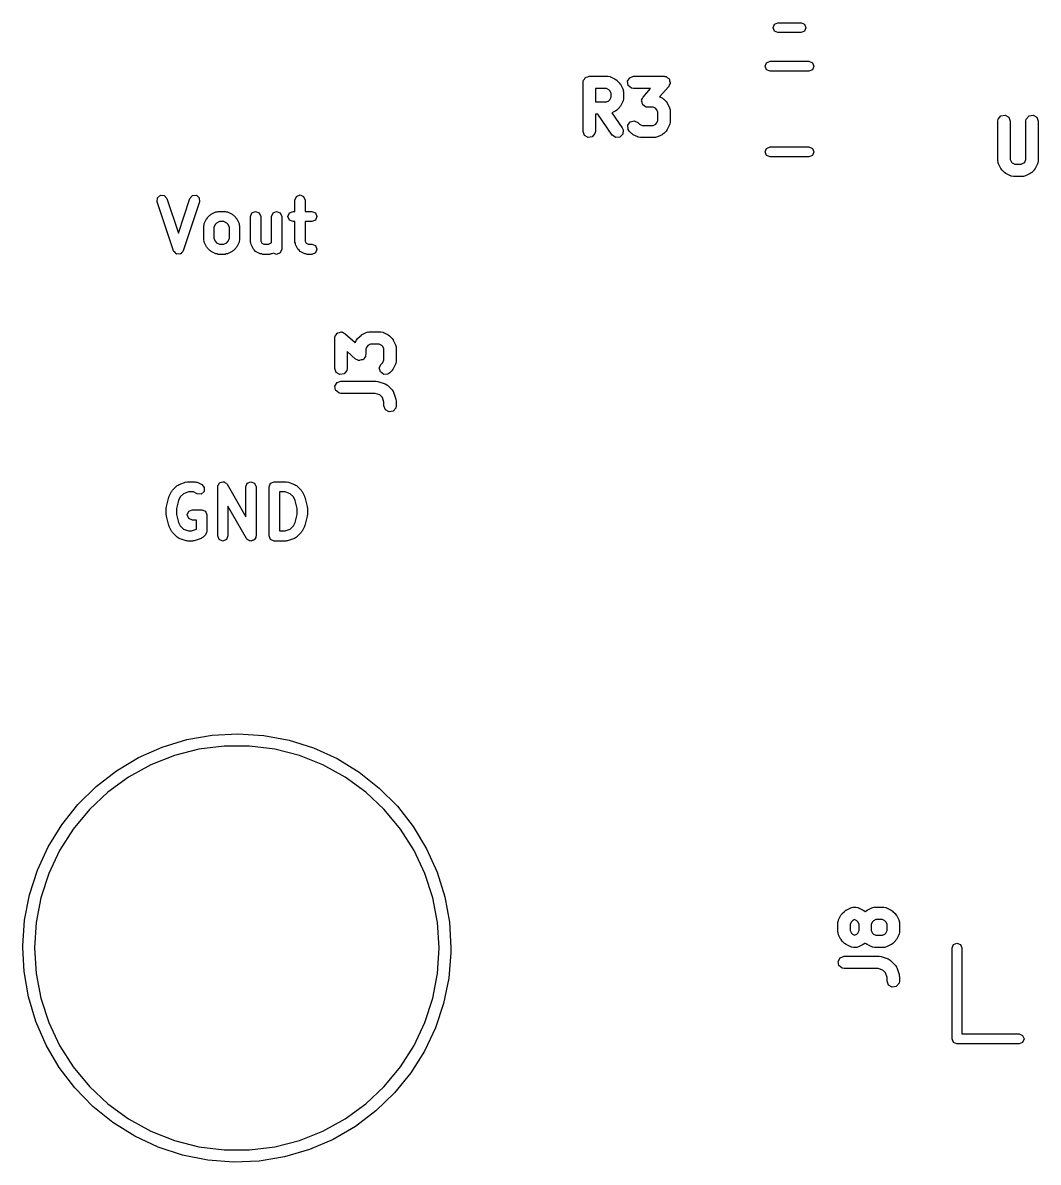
# Model space of a CAD drawing. Extents: x 83.4 to 116.6, y -116.6 to -83.4.
# Drawn here: x 83.39 to 95.79, y -116.61 to -102.71 of the extents above; entities that cross this region are included whole.
import ezdxf

# ---------------------------------------------------------------- set-up
doc = ezdxf.new("R2010")
doc.units = 0
doc.layers.add('BLACK', color=7, linetype='CONTINUOUS')

msp = doc.modelspace()

# ---------------------------------------------------------------- linework, layer by layer
at = {"layer": 'BLACK', "linetype": 'CONTINUOUS'}
for p, q in [((92.5495, -102.767), (92.5671, -102.725)), ((92.5671, -102.809), (92.5495, -102.767)), ((92.5671, -102.725), (92.6095, -102.707)), ((92.6095, -102.707), (92.8907, -102.707)), ((92.8907, -102.707), (92.9331, -102.725)), ((92.9331, -102.725), (92.9507, -102.767)), ((92.9507, -102.767), (92.9331, -102.809)), ((92.6095, -102.827), (92.5671, -102.809)), ((92.8907, -102.827), (92.6095, -102.827)), ((92.9331, -102.809), (92.8907, -102.827)), ((92.4529, -103.237), (92.4704, -103.195)), ((92.4704, -103.195), (92.5129, -103.177)), ((92.5129, -103.177), (92.9874, -103.177)), ((92.9874, -103.177), (93.0298, -103.195)), ((93.0298, -103.195), (93.0474, -103.237)), ((92.4704, -103.28), (92.4529, -103.237)), ((92.5129, -103.297), (92.4704, -103.28)), ((92.9874, -103.297), (92.5129, -103.297)), ((93.0298, -103.28), (92.9874, -103.297)), ((93.0474, -103.237), (93.0298, -103.28)), ((90.2285, -103.434), (90.2302, -103.424)), ((90.2285, -104.034), (90.2285, -103.434)), ((90.2296, -103.421), (90.2313, -103.418)), ((90.2302, -103.424), (90.2296, -103.421)), ((90.2313, -103.418), (90.233, -103.409)), ((90.233, -103.409), (90.2455, -103.394)), ((90.2455, -103.394), (90.2553, -103.377)), ((90.2553, -103.377), (90.2616, -103.374)), ((90.2616, -103.374), (90.266, -103.369)), ((90.266, -103.369), (90.2852, -103.366)), ((90.2852, -103.366), (90.3035, -103.359)), ((90.3035, -103.359), (90.532, -103.359)), ((90.532, -103.359), (90.5577, -103.364)), ((90.5577, -103.364), (90.5611, -103.367)), ((90.5611, -103.367), (90.5656, -103.367)), ((90.5656, -103.367), (90.6227, -103.396)), ((90.6227, -103.396), (90.6407, -103.409)), ((90.6407, -103.409), (90.6422, -103.41)), ((90.6422, -103.41), (90.6708, -103.438)), ((90.6708, -103.438), (90.6836, -103.457)), ((90.6836, -103.457), (90.6848, -103.458)), ((90.6848, -103.458), (90.7134, -103.515)), ((90.7725, -103.421), (90.7981, -103.377)), ((90.7814, -103.472), (90.7725, -103.421)), ((90.8207, -103.505), (90.7814, -103.472)), ((90.7981, -103.377), (90.8463, -103.359)), ((90.8463, -103.359), (91.2177, -103.359)), ((91.2177, -103.359), (91.2289, -103.361)), ((91.2289, -103.361), (91.2323, -103.361)), ((91.2323, -103.361), (91.235, -103.362)), ((91.235, -103.362), (91.2434, -103.364)), ((91.2434, -103.364), (91.2589, -103.377)), ((91.2589, -103.377), (91.2762, -103.387)), ((91.2815, -103.465), (91.2742, -103.484)), ((91.2762, -103.387), (91.2781, -103.393)), ((91.2781, -103.393), (91.2827, -103.397)), ((91.2916, -103.447), (91.2815, -103.465)), ((91.2827, -103.397), (91.2862, -103.417)), ((91.2862, -103.417), (91.2927, -103.436)), ((91.2927, -103.436), (91.2906, -103.441)), ((91.2906, -103.441), (91.2916, -103.447)), ((90.3785, -103.509), (90.3785, -103.673)), ((90.5143, -103.509), (90.3785, -103.509)), ((90.5448, -103.524), (90.5143, -103.509)), ((90.5561, -103.536), (90.5448, -103.524)), ((90.5713, -103.566), (90.5561, -103.536)), ((90.5713, -103.616), (90.5713, -103.566)), ((90.7134, -103.515), (90.7208, -103.54)), ((90.7208, -103.54), (90.7198, -103.544)), ((90.7198, -103.544), (90.7213, -103.548)), ((90.7213, -103.548), (90.7213, -103.634)), ((90.8463, -103.509), (90.8207, -103.505)), ((91.0525, -103.509), (90.8463, -103.509)), ((90.954, -103.632), (90.9613, -103.613)), ((90.9613, -103.613), (91.0525, -103.509)), ((91.2742, -103.484), (91.1642, -103.609)), ((91.1642, -103.609), (91.1941, -103.624)), ((90.3785, -103.673), (90.5143, -103.673)), ((90.5143, -103.673), (90.5448, -103.658)), ((90.5448, -103.658), (90.5561, -103.647)), ((90.5561, -103.647), (90.5713, -103.616)), ((90.6708, -103.744), (90.6422, -103.773)), ((90.6715, -103.743), (90.6708, -103.744)), ((90.6848, -103.725), (90.6715, -103.743)), ((90.7134, -103.668), (90.6848, -103.725)), ((90.7139, -103.663), (90.7134, -103.668)), ((90.7168, -103.66), (90.7139, -103.663)), ((90.7213, -103.634), (90.7168, -103.66)), ((90.9428, -103.661), (90.9449, -103.656)), ((90.9493, -103.68), (90.9428, -103.661)), ((90.9439, -103.65), (90.954, -103.632)), ((90.9449, -103.656), (90.9439, -103.65)), ((90.9528, -103.7), (90.9493, -103.68)), ((90.9574, -103.704), (90.9528, -103.7)), ((90.9593, -103.71), (90.9574, -103.704)), ((90.9766, -103.72), (90.9593, -103.71)), ((90.9921, -103.733), (90.9766, -103.72)), ((91.0005, -103.735), (90.9921, -103.733)), ((91.0032, -103.736), (91.0005, -103.735)), ((91.0066, -103.736), (91.0032, -103.736)), ((91.0177, -103.738), (91.0066, -103.736)), ((91.0858, -103.738), (91.0177, -103.738)), ((91.1162, -103.753), (91.0858, -103.738)), ((91.1275, -103.764), (91.1162, -103.753)), ((91.1941, -103.624), (91.2122, -103.638)), ((91.2122, -103.638), (91.2136, -103.638)), ((91.2136, -103.638), (91.2422, -103.667)), ((91.2422, -103.667), (91.2551, -103.685)), ((91.2551, -103.685), (91.2563, -103.686)), ((91.2563, -103.686), (91.2848, -103.744)), ((91.2848, -103.744), (91.2923, -103.768)), ((90.4073, -103.823), (90.3785, -103.823)), ((90.3785, -103.823), (90.3785, -104.034)), ((90.5849, -104.077), (90.4073, -103.823)), ((90.6227, -103.787), (90.5798, -103.808)), ((90.5798, -103.808), (90.7078, -103.991)), ((90.6238, -103.786), (90.6227, -103.787)), ((90.6422, -103.773), (90.6238, -103.786)), ((91.1427, -103.795), (91.1275, -103.764)), ((91.1427, -103.902), (91.1427, -103.795)), ((91.2923, -103.768), (91.2912, -103.773)), ((91.2912, -103.773), (91.2927, -103.777)), ((91.2927, -103.777), (91.2927, -103.92)), ((95.2951, -103.908), (95.2997, -103.883)), ((95.2997, -103.883), (95.3326, -103.844)), ((95.3326, -103.844), (95.3832, -103.835)), ((95.3832, -103.835), (95.4276, -103.86)), ((95.4276, -103.86), (95.4451, -103.908)), ((95.638, -103.908), (95.6425, -103.883)), ((95.6425, -103.883), (95.6755, -103.844)), ((95.6755, -103.844), (95.726, -103.835)), ((95.726, -103.835), (95.7704, -103.86)), ((95.7704, -103.86), (95.788, -103.908)), ((90.7078, -103.991), (90.7188, -104.015)), ((90.7188, -104.015), (90.7143, -104.066)), ((90.7739, -103.958), (90.8033, -103.916)), ((90.7783, -104.009), (90.7739, -103.958)), ((90.7933, -104.03), (90.7783, -104.009)), ((90.8219, -104.059), (90.7933, -104.03)), ((90.8033, -103.916), (90.8529, -103.902)), ((90.8529, -103.902), (90.8994, -103.924)), ((90.8994, -103.924), (90.9193, -103.944)), ((90.9193, -103.944), (90.9497, -103.959)), ((90.9497, -103.959), (91.0858, -103.959)), ((91.0858, -103.959), (91.1162, -103.944)), ((91.1162, -103.944), (91.1275, -103.933)), ((91.1275, -103.933), (91.1427, -103.902)), ((91.2422, -104.03), (91.2136, -104.059)), ((91.2429, -104.029), (91.2422, -104.03)), ((91.2563, -104.011), (91.2429, -104.029)), ((91.2848, -103.953), (91.2563, -104.011)), ((91.2853, -103.949), (91.2848, -103.953)), ((91.2882, -103.946), (91.2853, -103.949)), ((91.2927, -103.92), (91.2882, -103.946)), ((95.2951, -104.394), (95.2951, -103.908)), ((95.4451, -103.908), (95.4451, -104.376)), ((95.638, -104.376), (95.638, -103.908)), ((95.788, -103.908), (95.788, -104.394)), ((90.246, -104.082), (90.2285, -104.034)), ((90.2904, -104.108), (90.246, -104.082)), ((90.341, -104.099), (90.2904, -104.108)), ((90.3739, -104.06), (90.341, -104.099)), ((90.3785, -104.034), (90.3739, -104.06)), ((90.6269, -104.107), (90.5849, -104.077)), ((90.678, -104.102), (90.6269, -104.107)), ((90.7143, -104.066), (90.678, -104.102)), ((90.8233, -104.059), (90.8219, -104.059)), ((90.8414, -104.073), (90.8233, -104.059)), ((90.8985, -104.101), (90.8414, -104.073)), ((90.9029, -104.102), (90.8985, -104.101)), ((90.9064, -104.105), (90.9029, -104.102)), ((90.932, -104.109), (90.9064, -104.105)), ((91.1035, -104.109), (90.932, -104.109)), ((91.1077, -104.108), (91.1035, -104.109)), ((91.112, -104.109), (91.1077, -104.108)), ((91.137, -104.101), (91.112, -104.109)), ((91.1941, -104.073), (91.137, -104.101)), ((91.1953, -104.072), (91.1941, -104.073)), ((91.2136, -104.059), (91.1953, -104.072)), ((92.4529, -104.282), (92.4704, -104.24)), ((92.4704, -104.325), (92.4529, -104.282)), ((92.4704, -104.24), (92.5129, -104.222)), ((92.5129, -104.222), (92.9874, -104.222)), ((92.9874, -104.222), (93.0298, -104.24)), ((93.0298, -104.24), (93.0474, -104.282)), ((93.0474, -104.282), (93.0298, -104.325)), ((92.5129, -104.342), (92.4704, -104.325)), ((92.9874, -104.342), (92.5129, -104.342)), ((93.0298, -104.325), (92.9874, -104.342)), ((95.2967, -104.398), (95.2951, -104.394)), ((95.2956, -104.403), (95.2967, -104.398)), ((95.3031, -104.428), (95.2956, -104.403)), ((95.3316, -104.485), (95.3031, -104.428)), ((95.4451, -104.376), (95.4603, -104.407)), ((95.4603, -104.407), (95.4717, -104.418)), ((95.4717, -104.418), (95.5021, -104.433)), ((95.5021, -104.433), (95.581, -104.433)), ((95.581, -104.433), (95.6114, -104.418)), ((95.6114, -104.418), (95.6228, -104.407)), ((95.6228, -104.407), (95.638, -104.376)), ((95.7801, -104.428), (95.7515, -104.485)), ((95.7806, -104.423), (95.7801, -104.428)), ((95.7835, -104.42), (95.7806, -104.423)), ((95.788, -104.394), (95.7835, -104.42)), ((95.3328, -104.486), (95.3316, -104.485)), ((95.3457, -104.504), (95.3328, -104.486)), ((95.3742, -104.533), (95.3457, -104.504)), ((95.3757, -104.534), (95.3742, -104.533)), ((95.3937, -104.547), (95.3757, -104.534)), ((95.4509, -104.576), (95.3937, -104.547)), ((95.4553, -104.576), (95.4509, -104.576)), ((95.4588, -104.579), (95.4553, -104.576)), ((95.4844, -104.583), (95.4588, -104.579)), ((95.5987, -104.583), (95.4844, -104.583)), ((95.6029, -104.582), (95.5987, -104.583)), ((95.6073, -104.583), (95.6029, -104.582)), ((95.6322, -104.576), (95.6073, -104.583)), ((95.6894, -104.547), (95.6322, -104.576)), ((95.6905, -104.546), (95.6894, -104.547)), ((95.7089, -104.533), (95.6905, -104.546)), ((95.7375, -104.504), (95.7089, -104.533)), ((95.7381, -104.503), (95.7375, -104.504)), ((95.7515, -104.485), (95.7381, -104.503)), ((85.0264, -104.891), (85.0298, -104.843)), ((85.0298, -104.843), (85.066, -104.812)), ((85.066, -104.812), (85.1137, -104.816)), ((85.1137, -104.816), (85.145, -104.852)), ((85.145, -104.852), (85.2857, -105.274)), ((85.2857, -105.274), (85.4264, -104.852)), ((85.4264, -104.852), (85.4578, -104.816)), ((85.4578, -104.816), (85.5055, -104.812)), ((85.5055, -104.812), (85.5416, -104.843)), ((85.5416, -104.843), (85.545, -104.891)), ((86.7089, -104.871), (86.7272, -104.827)), ((86.7272, -104.827), (86.7714, -104.809)), ((86.7714, -104.809), (86.8156, -104.827)), ((86.8156, -104.827), (86.8339, -104.871)), ((85.2264, -105.491), (85.0264, -104.891)), ((85.545, -104.891), (85.345, -105.491)), ((86.7089, -105.009), (86.7089, -104.871)), ((86.8339, -104.871), (86.8339, -105.009)), ((85.6012, -105.158), (85.6298, -105.101)), ((85.6298, -105.101), (85.6376, -105.094)), ((85.6376, -105.094), (85.6415, -105.084)), ((85.6415, -105.084), (85.6701, -105.056)), ((85.6701, -105.056), (85.6796, -105.052)), ((85.6796, -105.052), (85.6863, -105.044)), ((85.6863, -105.044), (85.7435, -105.016)), ((85.7435, -105.016), (85.758, -105.014)), ((85.7862, -105.134), (85.7513, -105.151)), ((85.758, -105.014), (85.7714, -105.009)), ((85.7714, -105.009), (85.8571, -105.009)), ((85.8424, -105.134), (85.7862, -105.134)), ((85.8773, -105.151), (85.8424, -105.134)), ((85.8571, -105.009), (85.8706, -105.014)), ((85.8706, -105.014), (85.8851, -105.016)), ((85.8851, -105.016), (85.9422, -105.044)), ((85.9422, -105.044), (85.949, -105.052)), ((85.949, -105.052), (85.9585, -105.056)), ((85.9585, -105.056), (85.987, -105.084)), ((85.987, -105.084), (85.991, -105.094)), ((85.991, -105.094), (85.9988, -105.101)), ((85.9988, -105.101), (86.0273, -105.158)), ((86.1661, -105.071), (86.1844, -105.027)), ((86.1661, -105.386), (86.1661, -105.071)), ((86.1844, -105.027), (86.2286, -105.009)), ((86.2286, -105.009), (86.2728, -105.027)), ((86.2728, -105.027), (86.2911, -105.071)), ((86.2911, -105.071), (86.2911, -105.371)), ((86.4232, -105.071), (86.4415, -105.027)), ((86.4232, -105.388), (86.4232, -105.071)), ((86.4415, -105.027), (86.4857, -105.009)), ((86.4857, -105.009), (86.5299, -105.027)), ((86.5299, -105.027), (86.5482, -105.071)), ((86.5482, -105.071), (86.5482, -105.471)), ((86.6232, -105.071), (86.6415, -105.027)), ((86.6415, -105.116), (86.6232, -105.071)), ((86.6415, -105.027), (86.6857, -105.009)), ((86.6857, -105.134), (86.6415, -105.116)), ((86.6857, -105.009), (86.7089, -105.009)), ((86.7089, -105.134), (86.6857, -105.134)), ((86.7089, -105.386), (86.7089, -105.134)), ((86.8339, -105.009), (86.9143, -105.009)), ((86.9143, -105.134), (86.8339, -105.134)), ((86.8339, -105.134), (86.8339, -105.371)), ((86.9143, -105.009), (86.9585, -105.027)), ((86.9585, -105.116), (86.9143, -105.134)), ((86.9585, -105.027), (86.9768, -105.071)), ((86.9768, -105.071), (86.9585, -105.116)), ((85.5946, -105.186), (85.6002, -105.172)), ((85.5946, -105.357), (85.5946, -105.186)), ((85.6002, -105.172), (85.6012, -105.158)), ((85.7371, -105.166), (85.7196, -105.2)), ((85.7196, -105.2), (85.7196, -105.342)), ((85.7513, -105.151), (85.7371, -105.166)), ((85.8915, -105.166), (85.8773, -105.151)), ((85.9089, -105.2), (85.8915, -105.166)), ((85.9089, -105.342), (85.9089, -105.2)), ((86.0273, -105.158), (86.0284, -105.172)), ((86.0284, -105.172), (86.0339, -105.186)), ((86.0339, -105.186), (86.0339, -105.357)), ((85.6002, -105.371), (85.5946, -105.357)), ((85.6012, -105.385), (85.6002, -105.371)), ((85.6298, -105.442), (85.6012, -105.385)), ((85.7196, -105.342), (85.7371, -105.377)), ((85.7371, -105.377), (85.7513, -105.391)), ((85.7513, -105.391), (85.7862, -105.409)), ((85.7862, -105.409), (85.8424, -105.409)), ((85.8424, -105.409), (85.8773, -105.391)), ((85.8773, -105.391), (85.8915, -105.377)), ((85.8915, -105.377), (85.9089, -105.342)), ((86.0273, -105.385), (85.9988, -105.442)), ((86.0284, -105.371), (86.0273, -105.385)), ((86.0339, -105.357), (86.0284, -105.371)), ((86.1716, -105.399), (86.1661, -105.386)), ((86.1727, -105.414), (86.1716, -105.399)), ((86.2012, -105.471), (86.1727, -105.414)), ((86.2911, -105.371), (86.3037, -105.396)), ((86.3037, -105.396), (86.329, -105.409)), ((86.329, -105.409), (86.3852, -105.409)), ((86.3852, -105.409), (86.4201, -105.391)), ((86.4201, -105.391), (86.4232, -105.388)), ((86.7145, -105.399), (86.7089, -105.386)), ((86.7155, -105.414), (86.7145, -105.399)), ((86.7441, -105.471), (86.7155, -105.414)), ((86.8339, -105.371), (86.8466, -105.396)), ((86.8466, -105.396), (86.8719, -105.409)), ((86.8719, -105.409), (86.9143, -105.409)), ((86.9143, -105.409), (86.9585, -105.427)), ((85.2295, -105.495), (85.2264, -105.491)), ((85.2298, -105.499), (85.2295, -105.495)), ((85.2448, -105.512), (85.2298, -105.499)), ((85.2578, -105.527), (85.2448, -105.512)), ((85.2624, -105.528), (85.2578, -105.527)), ((85.2659, -105.531), (85.2624, -105.528)), ((85.2857, -105.529), (85.2659, -105.531)), ((85.3055, -105.531), (85.2857, -105.529)), ((85.309, -105.528), (85.3055, -105.531)), ((85.3137, -105.527), (85.309, -105.528)), ((85.3266, -105.512), (85.3137, -105.527)), ((85.3416, -105.499), (85.3266, -105.512)), ((85.3419, -105.495), (85.3416, -105.499)), ((85.345, -105.491), (85.3419, -105.495)), ((85.6376, -105.449), (85.6298, -105.442)), ((85.6415, -105.458), (85.6376, -105.449)), ((85.6701, -105.487), (85.6415, -105.458)), ((85.6796, -105.491), (85.6701, -105.487)), ((85.6863, -105.499), (85.6796, -105.491)), ((85.7435, -105.527), (85.6863, -105.499)), ((85.758, -105.528), (85.7435, -105.527)), ((85.7714, -105.534), (85.758, -105.528)), ((85.8571, -105.534), (85.7714, -105.534)), ((85.8706, -105.528), (85.8571, -105.534)), ((85.8851, -105.527), (85.8706, -105.528)), ((85.9422, -105.499), (85.8851, -105.527)), ((85.949, -105.491), (85.9422, -105.499)), ((85.9585, -105.487), (85.949, -105.491)), ((85.9871, -105.458), (85.9585, -105.487)), ((85.991, -105.449), (85.9871, -105.458)), ((85.9988, -105.442), (85.991, -105.449)), ((86.2162, -105.484), (86.2012, -105.471)), ((86.2292, -105.499), (86.2162, -105.484)), ((86.2863, -105.527), (86.2292, -105.499)), ((86.3008, -105.528), (86.2863, -105.527)), ((86.3143, -105.534), (86.3008, -105.528)), ((86.4, -105.534), (86.3143, -105.534)), ((86.4134, -105.528), (86.4, -105.534)), ((86.428, -105.527), (86.4134, -105.528)), ((86.4469, -105.518), (86.428, -105.527)), ((86.4857, -105.534), (86.4469, -105.518)), ((86.5299, -105.516), (86.4857, -105.534)), ((86.5482, -105.471), (86.5299, -105.516)), ((86.7591, -105.484), (86.7441, -105.471)), ((86.772, -105.499), (86.7591, -105.484)), ((86.8292, -105.527), (86.772, -105.499)), ((86.8437, -105.528), (86.8292, -105.527)), ((86.8571, -105.534), (86.8437, -105.528)), ((86.9143, -105.534), (86.8571, -105.534)), ((86.9585, -105.516), (86.9143, -105.534)), ((86.9585, -105.427), (86.9768, -105.471)), ((86.9768, -105.471), (86.9585, -105.516)), ((87.1995, -106.538), (87.201, -106.529)), ((87.201, -106.529), (87.2139, -106.514)), ((87.2139, -106.514), (87.2244, -106.497)), ((87.2244, -106.497), (87.2301, -106.495)), ((87.2301, -106.495), (87.2339, -106.49)), ((87.2339, -106.49), (87.2538, -106.487)), ((87.2538, -106.487), (87.273, -106.48)), ((87.273, -106.48), (87.2786, -106.482)), ((87.2786, -106.482), (87.2845, -106.481)), ((87.2845, -106.481), (87.302, -106.491)), ((87.302, -106.491), (87.3208, -106.499)), ((87.3208, -106.499), (87.4465, -106.609)), ((87.4755, -106.559), (87.5041, -106.531)), ((87.5041, -106.531), (87.5225, -106.518)), ((87.5225, -106.518), (87.5236, -106.516)), ((87.5236, -106.516), (87.5807, -106.488)), ((87.5807, -106.488), (87.6057, -106.48)), ((87.6057, -106.48), (87.6101, -106.482)), ((87.6101, -106.482), (87.6143, -106.48)), ((87.6143, -106.48), (87.7571, -106.48)), ((87.7571, -106.48), (87.7828, -106.485)), ((87.7828, -106.485), (87.7862, -106.487)), ((87.7862, -106.487), (87.7907, -106.488)), ((87.7907, -106.488), (87.8478, -106.516)), ((87.8478, -106.516), (87.8658, -106.53)), ((87.8658, -106.53), (87.8673, -106.531)), ((87.8673, -106.531), (87.8959, -106.559)), ((87.1964, -106.555), (87.1984, -106.544)), ((87.1964, -106.926), (87.1964, -106.555)), ((87.1979, -106.54), (87.1995, -106.538)), ((87.1984, -106.544), (87.1979, -106.54)), ((87.4465, -106.609), (87.4615, -106.579)), ((87.4615, -106.579), (87.4748, -106.561)), ((87.4748, -106.561), (87.4755, -106.559)), ((87.5902, -106.657), (87.575, -106.687)), ((87.6016, -106.645), (87.5902, -106.657)), ((87.632, -106.63), (87.6016, -106.645)), ((87.7394, -106.63), (87.632, -106.63)), ((87.7699, -106.645), (87.7394, -106.63)), ((87.7812, -106.657), (87.7699, -106.645)), ((87.7964, -106.687), (87.7812, -106.657)), ((87.8959, -106.559), (87.9088, -106.577)), ((87.9088, -106.577), (87.9099, -106.579)), ((87.9099, -106.579), (87.9385, -106.636)), ((87.9385, -106.636), (87.9459, -106.661)), ((87.9459, -106.661), (87.9449, -106.665)), ((87.9449, -106.665), (87.9464, -106.669)), ((87.9464, -106.669), (87.9464, -106.841)), ((87.4506, -106.811), (87.3464, -106.72)), ((87.3464, -106.72), (87.3464, -106.926)), ((87.4695, -106.819), (87.4506, -106.811)), ((87.547, -106.813), (87.5413, -106.815)), ((87.5575, -106.796), (87.547, -106.813)), ((87.5705, -106.781), (87.5575, -106.796)), ((87.572, -106.772), (87.5705, -106.781)), ((87.5736, -106.77), (87.572, -106.772)), ((87.575, -106.755), (87.573, -106.766)), ((87.573, -106.766), (87.5736, -106.77)), ((87.575, -106.687), (87.575, -106.755)), ((87.7964, -106.823), (87.7964, -106.687)), ((87.214, -106.975), (87.1964, -106.926)), ((87.3419, -106.952), (87.3089, -106.991)), ((87.3464, -106.926), (87.3419, -106.952)), ((87.487, -106.829), (87.4695, -106.819)), ((87.4929, -106.828), (87.487, -106.829)), ((87.4984, -106.83), (87.4929, -106.828)), ((87.5176, -106.823), (87.4984, -106.83)), ((87.5375, -106.82), (87.5176, -106.823)), ((87.5413, -106.815), (87.5375, -106.82)), ((87.7396, -106.92), (87.7613, -106.873)), ((87.7528, -106.969), (87.7396, -106.92)), ((87.7613, -106.873), (87.7812, -106.853)), ((87.7812, -106.853), (87.7964, -106.823)), ((87.8959, -106.951), (87.8673, -106.979)), ((87.8966, -106.949), (87.8959, -106.951)), ((87.9099, -106.931), (87.8966, -106.949)), ((87.9385, -106.874), (87.9099, -106.931)), ((87.939, -106.87), (87.9385, -106.874)), ((87.9419, -106.866), (87.939, -106.87)), ((87.9464, -106.841), (87.9419, -106.866)), ((87.2584, -107), (87.214, -106.975)), ((87.2232, -107.098), (87.2714, -107.08)), ((87.3089, -106.991), (87.2584, -107)), ((87.2714, -107.08), (87.7, -107.08)), ((87.7, -107.08), (87.7221, -107.084)), ((87.7221, -107.084), (87.7237, -107.084)), ((87.7237, -107.084), (87.8094, -107.112)), ((87.7949, -106.999), (87.7528, -106.969)), ((87.846, -106.994), (87.7949, -106.999)), ((87.8673, -106.979), (87.846, -106.994)), ((87.1976, -107.142), (87.2232, -107.098)), ((87.2065, -107.192), (87.1976, -107.142)), ((87.2458, -107.225), (87.2065, -107.192)), ((87.2714, -107.23), (87.2458, -107.225)), ((87.6878, -107.23), (87.2714, -107.23)), ((87.7452, -107.249), (87.6878, -107.23)), ((87.8094, -107.112), (87.8323, -107.125)), ((87.8323, -107.125), (87.8347, -107.129)), ((87.8347, -107.129), (87.8387, -107.131)), ((87.8387, -107.131), (87.8959, -107.188)), ((87.8959, -107.188), (87.9108, -107.209)), ((87.9108, -107.209), (87.9112, -107.213)), ((87.9112, -107.213), (87.914, -107.217)), ((87.914, -107.217), (87.9426, -107.303)), ((87.7773, -107.281), (87.7452, -107.249)), ((87.7964, -107.339), (87.7773, -107.281)), ((87.7964, -107.384), (87.7964, -107.339)), ((87.9426, -107.303), (87.9459, -107.325)), ((87.9459, -107.325), (87.9464, -107.326)), ((87.9464, -107.326), (87.9464, -107.384)), ((87.814, -107.432), (87.7964, -107.384)), ((87.8584, -107.457), (87.814, -107.432)), ((87.9089, -107.449), (87.8584, -107.457)), ((87.9419, -107.409), (87.9089, -107.449)), ((87.9464, -107.384), (87.9419, -107.409)), ((85.2835, -108.35), (85.2945, -108.341)), ((85.2945, -108.341), (85.3802, -108.312)), ((85.3802, -108.312), (85.3905, -108.313)), ((85.3905, -108.313), (85.4, -108.309)), ((85.4, -108.309), (85.4857, -108.309)), ((85.4857, -108.309), (85.4992, -108.314)), ((85.4992, -108.314), (85.5137, -108.316)), ((85.5137, -108.316), (85.5708, -108.344)), ((85.7683, -108.355), (85.7782, -108.342)), ((85.7782, -108.342), (85.7844, -108.327)), ((85.7844, -108.327), (85.7923, -108.324)), ((85.7923, -108.324), (85.7976, -108.317)), ((85.7976, -108.317), (85.8136, -108.315)), ((85.8136, -108.315), (85.8286, -108.309)), ((85.8286, -108.309), (85.8365, -108.312)), ((85.8365, -108.312), (85.845, -108.311)), ((85.845, -108.311), (85.8578, -108.321)), ((85.8578, -108.321), (85.8728, -108.327)), ((85.8728, -108.327), (85.876, -108.335)), ((85.876, -108.335), (85.8828, -108.34)), ((85.8828, -108.34), (86.1089, -108.736)), ((86.1089, -108.371), (86.1272, -108.327)), ((86.1272, -108.327), (86.1714, -108.309)), ((86.1714, -108.309), (86.2156, -108.327)), ((86.2156, -108.327), (86.2339, -108.371)), ((86.3946, -108.371), (86.4129, -108.327)), ((86.4129, -108.327), (86.4571, -108.309)), ((86.4571, -108.309), (86.6, -108.309)), ((86.6, -108.309), (86.6095, -108.313)), ((86.6095, -108.313), (86.6198, -108.312)), ((86.6198, -108.312), (86.7055, -108.341)), ((86.7055, -108.341), (86.7165, -108.35)), ((85.1727, -108.486), (85.2012, -108.429)), ((85.2012, -108.429), (85.209, -108.422)), ((85.209, -108.422), (85.2129, -108.413)), ((85.2129, -108.413), (85.2701, -108.356)), ((85.2701, -108.356), (85.2835, -108.35)), ((85.348, -108.455), (85.3085, -108.494)), ((85.4101, -108.434), (85.348, -108.455)), ((85.471, -108.434), (85.4101, -108.434)), ((85.5149, -108.456), (85.471, -108.434)), ((85.5626, -108.459), (85.5149, -108.456)), ((85.5988, -108.428), (85.5626, -108.459)), ((85.5708, -108.344), (85.6021, -108.38)), ((85.6021, -108.38), (85.5988, -108.428)), ((85.7661, -108.371), (85.7694, -108.363)), ((85.7661, -108.971), (85.7661, -108.371)), ((85.7694, -108.363), (85.7683, -108.355)), ((86.1089, -108.736), (86.1089, -108.371)), ((86.2339, -108.371), (86.2339, -108.971)), ((86.3946, -108.971), (86.3946, -108.371)), ((86.5196, -108.434), (86.5196, -108.909)), ((86.5899, -108.434), (86.5196, -108.434)), ((86.652, -108.455), (86.5899, -108.434)), ((86.6915, -108.494), (86.652, -108.455)), ((86.7165, -108.35), (86.7299, -108.356)), ((86.7299, -108.356), (86.7871, -108.413)), ((86.7871, -108.413), (86.791, -108.422)), ((86.791, -108.422), (86.7988, -108.429)), ((86.7988, -108.429), (86.8273, -108.486)), ((85.1375, -108.629), (85.1405, -108.621)), ((85.1394, -108.613), (85.1679, -108.499)), ((85.1405, -108.621), (85.1394, -108.613)), ((85.1679, -108.499), (85.1722, -108.493)), ((85.1722, -108.493), (85.1727, -108.486)), ((85.2875, -108.536), (85.2625, -108.636)), ((85.3085, -108.494), (85.2875, -108.536)), ((86.1172, -109.002), (85.8911, -108.607)), ((85.8911, -108.607), (85.8911, -108.971)), ((86.7125, -108.536), (86.6915, -108.494)), ((86.7375, -108.636), (86.7125, -108.536)), ((86.8273, -108.486), (86.8278, -108.493)), ((86.8278, -108.493), (86.8321, -108.499)), ((86.8321, -108.499), (86.8606, -108.613)), ((86.8606, -108.613), (86.8595, -108.621)), ((86.8595, -108.621), (86.8625, -108.629)), ((85.1375, -108.714), (85.1375, -108.629)), ((85.1405, -108.722), (85.1375, -108.714)), ((85.1394, -108.729), (85.1405, -108.722)), ((85.1679, -108.844), (85.1394, -108.729)), ((85.2625, -108.636), (85.2625, -108.707)), ((85.2625, -108.707), (85.2875, -108.807)), ((85.3946, -108.714), (85.4129, -108.67)), ((85.4129, -108.758), (85.3946, -108.714)), ((85.4129, -108.67), (85.4571, -108.652)), ((85.4571, -108.777), (85.4129, -108.758)), ((85.4571, -108.652), (85.5714, -108.652)), ((85.5714, -108.652), (85.6156, -108.67)), ((85.6156, -108.67), (85.6339, -108.714)), ((85.6339, -108.714), (85.6339, -108.914)), ((86.7125, -108.807), (86.7375, -108.707)), ((86.7375, -108.707), (86.7375, -108.636)), ((86.8606, -108.729), (86.8321, -108.844)), ((86.8625, -108.714), (86.8595, -108.722)), ((86.8595, -108.722), (86.8606, -108.729)), ((86.8625, -108.629), (86.8625, -108.714)), ((85.1722, -108.849), (85.1679, -108.844)), ((85.1727, -108.857), (85.1722, -108.849)), ((85.2012, -108.914), (85.1727, -108.857)), ((85.2875, -108.807), (85.3085, -108.849)), ((85.3085, -108.849), (85.348, -108.888)), ((85.348, -108.888), (85.4101, -108.909)), ((85.447, -108.909), (85.5089, -108.888)), ((85.5089, -108.777), (85.4571, -108.777)), ((85.5089, -108.888), (85.5089, -108.777)), ((86.5899, -108.909), (86.652, -108.888)), ((86.652, -108.888), (86.6915, -108.849)), ((86.6915, -108.849), (86.7125, -108.807)), ((86.8273, -108.857), (86.7988, -108.914)), ((86.8278, -108.849), (86.8273, -108.857)), ((86.8321, -108.844), (86.8278, -108.849)), ((85.209, -108.92), (85.2012, -108.914)), ((85.2129, -108.93), (85.209, -108.92)), ((85.2701, -108.987), (85.2129, -108.93)), ((85.2835, -108.993), (85.2701, -108.987)), ((85.2945, -109.002), (85.2835, -108.993)), ((85.3802, -109.031), (85.2945, -109.002)), ((85.3905, -109.03), (85.3802, -109.031)), ((85.4, -109.034), (85.3905, -109.03)), ((85.4571, -109.034), (85.4, -109.034)), ((85.4101, -108.909), (85.447, -108.909)), ((85.4666, -109.03), (85.4571, -109.034)), ((85.4769, -109.031), (85.4666, -109.03)), ((85.5626, -109.002), (85.4769, -109.031)), ((85.5736, -108.993), (85.5626, -109.002)), ((85.5871, -108.987), (85.5736, -108.993)), ((85.6156, -108.958), (85.5871, -108.987)), ((85.6286, -108.927), (85.6156, -108.958)), ((85.6339, -108.914), (85.6286, -108.927)), ((85.7844, -109.016), (85.7661, -108.971)), ((85.8286, -109.034), (85.7844, -109.016)), ((85.8728, -109.016), (85.8286, -109.034)), ((85.8911, -108.971), (85.8728, -109.016)), ((86.1239, -109.008), (86.1172, -109.002)), ((86.1272, -109.016), (86.1239, -109.008)), ((86.1422, -109.022), (86.1272, -109.016)), ((86.155, -109.032), (86.1422, -109.022)), ((86.1635, -109.031), (86.155, -109.032)), ((86.1714, -109.034), (86.1635, -109.031)), ((86.1864, -109.028), (86.1714, -109.034)), ((86.2024, -109.026), (86.1864, -109.028)), ((86.2077, -109.019), (86.2024, -109.026)), ((86.2156, -109.016), (86.2077, -109.019)), ((86.2218, -109.001), (86.2156, -109.016)), ((86.2317, -108.988), (86.2218, -109.001)), ((86.2339, -108.971), (86.2306, -108.979)), ((86.2306, -108.979), (86.2317, -108.988)), ((86.4129, -109.016), (86.3946, -108.971)), ((86.4571, -109.034), (86.4129, -109.016)), ((86.6, -109.034), (86.4571, -109.034)), ((86.5196, -108.909), (86.5899, -108.909)), ((86.6095, -109.03), (86.6, -109.034)), ((86.6198, -109.031), (86.6095, -109.03)), ((86.7055, -109.002), (86.6198, -109.031)), ((86.7165, -108.993), (86.7055, -109.002)), ((86.7299, -108.987), (86.7165, -108.993)), ((86.7871, -108.93), (86.7299, -108.987)), ((86.791, -108.92), (86.7871, -108.93)), ((86.7988, -108.914), (86.791, -108.92)), ((85.3895, -111.457), (85.6994, -111.402)), ((85.6994, -111.402), (86.0137, -111.385)), ((86.0137, -111.385), (86.3277, -111.406)), ((85.0885, -111.549), (85.3895, -111.457)), ((85.8449, -111.535), (85.5372, -111.574)), ((86.1551, -111.535), (85.8449, -111.535)), ((86.4628, -111.574), (86.1551, -111.535)), ((86.3277, -111.406), (86.6371, -111.464)), ((86.6371, -111.464), (86.9371, -111.559)), ((84.5302, -111.837), (84.8006, -111.676)), ((84.8006, -111.676), (85.0885, -111.549)), ((85.2368, -111.651), (84.9484, -111.765)), ((85.5372, -111.574), (85.2368, -111.651)), ((86.7632, -111.651), (86.4628, -111.574)), ((87.0516, -111.765), (86.7632, -111.651)), ((86.9371, -111.559), (87.2236, -111.689)), ((84.9484, -111.765), (84.6766, -111.915)), ((87.3234, -111.915), (87.0516, -111.765)), ((87.2236, -111.689), (87.4924, -111.853)), ((84.281, -112.029), (84.5302, -111.837)), ((84.6766, -111.915), (84.4256, -112.097)), ((87.5744, -112.097), (87.3234, -111.915)), ((87.4924, -111.853), (87.7396, -112.048)), ((84.0567, -112.25), (84.281, -112.029)), ((84.4256, -112.097), (84.1995, -112.309)), ((87.8005, -112.309), (87.5744, -112.097)), ((87.7396, -112.048), (87.9615, -112.271)), ((83.8605, -112.496), (84.0567, -112.25)), ((84.1995, -112.309), (84.0018, -112.548)), ((87.9982, -112.548), (87.8005, -112.309)), ((87.9615, -112.271), (88.1551, -112.519)), ((83.6954, -112.764), (83.8605, -112.496)), ((84.0018, -112.548), (83.8356, -112.81)), ((88.1644, -112.81), (87.9982, -112.548)), ((88.1551, -112.519), (88.3174, -112.788)), ((83.5636, -113.05), (83.6954, -112.764)), ((88.3174, -112.788), (88.4462, -113.076)), ((83.8356, -112.81), (83.7036, -113.091)), ((88.2964, -113.091), (88.1644, -112.81)), ((83.4672, -113.35), (83.5636, -113.05)), ((83.7036, -113.091), (83.6077, -113.386)), ((88.3923, -113.386), (88.2964, -113.091)), ((88.4462, -113.076), (88.5395, -113.376)), ((83.4074, -113.659), (83.4672, -113.35)), ((83.6077, -113.386), (83.5496, -113.69)), ((88.4504, -113.69), (88.3923, -113.386)), ((88.5395, -113.376), (88.5961, -113.686)), ((93.35, -113.658), (93.3785, -113.601)), ((93.3785, -113.601), (93.3919, -113.583)), ((93.3919, -113.583), (93.3926, -113.581)), ((93.3926, -113.581), (93.4212, -113.553)), ((93.4212, -113.553), (93.4395, -113.54)), ((93.4395, -113.54), (93.4407, -113.539)), ((93.4407, -113.539), (93.4978, -113.51)), ((93.4978, -113.51), (93.5228, -113.503)), ((93.5228, -113.503), (93.5271, -113.504)), ((93.5271, -113.504), (93.5313, -113.502)), ((93.5313, -113.502), (93.5599, -113.502)), ((93.5599, -113.502), (93.5856, -113.507)), ((93.5856, -113.507), (93.589, -113.509)), ((93.589, -113.509), (93.5935, -113.51)), ((93.5935, -113.51), (93.6506, -113.539)), ((93.6506, -113.539), (93.6686, -113.552)), ((93.6686, -113.552), (93.6701, -113.553)), ((93.6701, -113.553), (93.6742, -113.557)), ((93.6742, -113.557), (93.6783, -113.553)), ((93.6783, -113.553), (93.6967, -113.54)), ((93.6967, -113.54), (93.6978, -113.539)), ((93.6978, -113.539), (93.7549, -113.51)), ((93.7549, -113.51), (93.7799, -113.503)), ((93.7799, -113.503), (93.7843, -113.504)), ((93.7843, -113.504), (93.7885, -113.502)), ((93.7885, -113.502), (93.9028, -113.502)), ((93.9028, -113.502), (93.9284, -113.507)), ((93.9284, -113.507), (93.9319, -113.509)), ((93.9319, -113.509), (93.9363, -113.51)), ((93.9363, -113.51), (93.9935, -113.539)), ((93.9935, -113.539), (94.0115, -113.552)), ((94.0115, -113.552), (94.0129, -113.553)), ((94.0129, -113.553), (94.0415, -113.581)), ((94.0415, -113.581), (94.0544, -113.599)), ((94.0544, -113.599), (94.0556, -113.601)), ((94.0556, -113.601), (94.0841, -113.658)), ((83.3851, -113.973), (83.4074, -113.659)), ((83.5496, -113.69), (83.5301, -114)), ((88.4699, -114), (88.4504, -113.69)), ((88.5961, -113.686), (88.615, -114)), ((93.3421, -113.691), (93.3466, -113.666)), ((93.3421, -113.806), (93.3421, -113.691)), ((93.3466, -113.666), (93.3495, -113.662)), ((93.3495, -113.662), (93.35, -113.658)), ((93.5073, -113.679), (93.4921, -113.709)), ((93.4921, -113.709), (93.4921, -113.788)), ((93.5186, -113.667), (93.5073, -113.679)), ((93.5456, -113.654), (93.5186, -113.667)), ((93.5726, -113.667), (93.5456, -113.654)), ((93.584, -113.679), (93.5726, -113.667)), ((93.5992, -113.709), (93.584, -113.679)), ((93.5992, -113.788), (93.5992, -113.709)), ((93.7644, -113.679), (93.7492, -113.709)), ((93.7492, -113.709), (93.7492, -113.788)), ((93.7758, -113.667), (93.7644, -113.679)), ((93.8062, -113.652), (93.7758, -113.667)), ((93.8851, -113.652), (93.8062, -113.652)), ((93.9155, -113.667), (93.8851, -113.652)), ((93.9268, -113.679), (93.9155, -113.667)), ((93.9421, -113.709), (93.9268, -113.679)), ((93.9421, -113.788), (93.9421, -113.709)), ((94.0841, -113.658), (94.0916, -113.683)), ((94.0916, -113.683), (94.0905, -113.687)), ((94.0905, -113.687), (94.0921, -113.691)), ((94.0921, -113.691), (94.0921, -113.806)), ((93.3436, -113.81), (93.3421, -113.806)), ((93.3425, -113.814), (93.3436, -113.81)), ((93.35, -113.839), (93.3425, -113.814)), ((93.3785, -113.896), (93.35, -113.839)), ((93.3797, -113.897), (93.3785, -113.896)), ((93.3926, -113.916), (93.3797, -113.897)), ((93.4921, -113.788), (93.5073, -113.818)), ((93.5073, -113.818), (93.5186, -113.83)), ((93.5186, -113.83), (93.5456, -113.843)), ((93.5456, -113.843), (93.5726, -113.83)), ((93.5726, -113.83), (93.584, -113.818)), ((93.584, -113.818), (93.5992, -113.788)), ((93.7492, -113.788), (93.7644, -113.818)), ((93.7644, -113.818), (93.7758, -113.83)), ((93.7758, -113.83), (93.8062, -113.845)), ((93.8062, -113.845), (93.8851, -113.845)), ((93.8851, -113.845), (93.9155, -113.83)), ((93.9155, -113.83), (93.9268, -113.818)), ((93.9268, -113.818), (93.9421, -113.788)), ((94.0556, -113.896), (94.0422, -113.914)), ((94.0841, -113.839), (94.0556, -113.896)), ((94.0847, -113.835), (94.0841, -113.839)), ((94.0875, -113.831), (94.0847, -113.835)), ((94.0921, -113.806), (94.0875, -113.831)), ((83.3865, -114), (83.3851, -113.973)), ((83.4008, -114.287), (83.3865, -114)), ((83.5301, -114), (83.5496, -114.31)), ((88.4504, -114.31), (88.4699, -114)), ((88.615, -114), (88.6144, -114.055)), ((93.4212, -113.944), (93.3926, -113.916)), ((93.4227, -113.945), (93.4212, -113.944)), ((93.4407, -113.958), (93.4227, -113.945)), ((93.4978, -113.987), (93.4407, -113.958)), ((93.5023, -113.987), (93.4978, -113.987)), ((93.5057, -113.99), (93.5023, -113.987)), ((93.5313, -113.995), (93.5057, -113.99)), ((93.5599, -113.995), (93.5313, -113.995)), ((93.5641, -113.993), (93.5599, -113.995)), ((93.5685, -113.994), (93.5641, -113.993)), ((93.5935, -113.987), (93.5685, -113.994)), ((93.6506, -113.958), (93.5935, -113.987)), ((93.6517, -113.957), (93.6506, -113.958)), ((93.6701, -113.944), (93.6517, -113.957)), ((93.6742, -113.94), (93.6701, -113.944)), ((93.6783, -113.944), (93.6742, -113.94)), ((93.6798, -113.945), (93.6783, -113.944)), ((93.6978, -113.958), (93.6798, -113.945)), ((93.7549, -113.987), (93.6978, -113.958)), ((93.7594, -113.987), (93.7549, -113.987)), ((93.7628, -113.99), (93.7594, -113.987)), ((93.7885, -113.995), (93.7628, -113.99)), ((93.9028, -113.995), (93.7885, -113.995)), ((93.907, -113.993), (93.9028, -113.995)), ((93.9113, -113.994), (93.907, -113.993)), ((93.9363, -113.987), (93.9113, -113.994)), ((93.9935, -113.958), (93.9363, -113.987)), ((93.9946, -113.957), (93.9935, -113.958)), ((94.0129, -113.944), (93.9946, -113.957)), ((94.0415, -113.916), (94.0129, -113.944)), ((94.0422, -113.914), (94.0415, -113.916)), ((94.735, -114), (94.7526, -113.958)), ((94.735, -115.11), (94.735, -114)), ((94.7526, -113.958), (94.795, -113.94)), ((94.795, -113.94), (94.8374, -113.958)), ((94.8374, -113.958), (94.855, -114)), ((94.855, -114), (94.855, -115.05)), ((88.6144, -114.055), (88.5889, -114.368)), ((93.3432, -114.164), (93.3688, -114.12)), ((93.3521, -114.215), (93.3432, -114.164)), ((93.3688, -114.12), (93.4171, -114.102)), ((93.4171, -114.102), (93.8456, -114.102)), ((93.8456, -114.102), (93.8677, -114.106)), ((93.8677, -114.106), (93.8693, -114.106)), ((93.8693, -114.106), (93.9551, -114.134)), ((93.9551, -114.134), (93.978, -114.147)), ((93.978, -114.147), (93.9803, -114.151)), ((93.9803, -114.151), (93.9844, -114.153)), ((93.9844, -114.153), (94.0415, -114.21)), ((83.4541, -114.597), (83.4008, -114.287)), ((83.5496, -114.31), (83.6077, -114.614)), ((88.3923, -114.614), (88.4504, -114.31)), ((93.3914, -114.247), (93.3521, -114.215)), ((93.4171, -114.252), (93.3914, -114.247)), ((93.8335, -114.252), (93.4171, -114.252)), ((93.8908, -114.271), (93.8335, -114.252)), ((93.9229, -114.303), (93.8908, -114.271)), ((93.9421, -114.361), (93.9229, -114.303)), ((94.0415, -114.21), (94.0565, -114.231)), ((94.0565, -114.231), (94.0568, -114.235)), ((94.0568, -114.235), (94.0596, -114.239)), ((94.0596, -114.239), (94.0882, -114.325)), ((88.5889, -114.368), (88.5259, -114.677)), ((93.9421, -114.406), (93.9421, -114.361)), ((93.9596, -114.454), (93.9421, -114.406)), ((94.004, -114.479), (93.9596, -114.454)), ((94.0875, -114.431), (94.0546, -114.471)), ((94.0921, -114.406), (94.0875, -114.431)), ((94.0882, -114.325), (94.0915, -114.347)), ((94.0915, -114.347), (94.0921, -114.348)), ((94.0921, -114.348), (94.0921, -114.406)), ((83.5443, -114.899), (83.4541, -114.597)), ((94.0546, -114.471), (94.004, -114.479)), ((83.6077, -114.614), (83.7036, -114.909)), ((88.2964, -114.909), (88.3923, -114.614)), ((88.5259, -114.677), (88.4263, -114.975)), ((83.67, -115.187), (83.5443, -114.899)), ((83.7036, -114.909), (83.8356, -115.19)), ((88.1644, -115.19), (88.2964, -114.909)), ((88.4263, -114.975), (88.2915, -115.26)), ((94.7526, -115.152), (94.735, -115.11)), ((94.795, -115.17), (94.7526, -115.152)), ((94.855, -115.05), (95.555, -115.05)), ((95.555, -115.05), (95.5974, -115.068)), ((95.5974, -115.152), (95.555, -115.17)), ((95.5974, -115.068), (95.615, -115.11)), ((95.615, -115.11), (95.5974, -115.152)), ((83.8295, -115.459), (83.67, -115.187)), ((83.8356, -115.19), (84.0018, -115.452)), ((87.9982, -115.452), (88.1644, -115.19)), ((88.2915, -115.26), (88.1236, -115.526)), ((95.555, -115.17), (94.795, -115.17)), ((84.0205, -115.709), (83.8295, -115.459)), ((84.0018, -115.452), (84.1995, -115.691)), ((87.8005, -115.691), (87.9982, -115.452)), ((88.1236, -115.526), (87.9249, -115.77)), ((84.2401, -115.934), (84.0205, -115.709)), ((84.1995, -115.691), (84.4256, -115.903)), ((87.5744, -115.903), (87.8005, -115.691)), ((87.9249, -115.77), (87.6983, -115.988)), ((84.4852, -116.132), (84.2401, -115.934)), ((84.4256, -115.903), (84.6766, -116.085)), ((87.3234, -116.085), (87.5744, -115.903)), ((87.6983, -115.988), (87.4471, -116.178)), ((84.6766, -116.085), (84.9484, -116.235)), ((87.0516, -116.235), (87.3234, -116.085)), ((84.7522, -116.298), (84.4852, -116.132)), ((84.9484, -116.235), (85.2368, -116.349)), ((86.7632, -116.349), (87.0516, -116.235)), ((87.4471, -116.178), (87.175, -116.336)), ((85.0374, -116.431), (84.7522, -116.298)), ((85.2368, -116.349), (85.5372, -116.426)), ((86.4628, -116.426), (86.7632, -116.349)), ((87.175, -116.336), (86.8858, -116.46)), ((85.3364, -116.529), (85.0374, -116.431)), ((85.6451, -116.591), (85.3364, -116.529)), ((85.5372, -116.426), (85.8449, -116.465)), ((85.8449, -116.465), (86.1551, -116.465)), ((86.1551, -116.465), (86.4628, -116.426)), ((86.5838, -116.549), (86.2733, -116.601)), ((86.8858, -116.46), (86.5838, -116.549)), ((85.9589, -116.615), (85.6451, -116.591)), ((86.2733, -116.601), (85.9589, -116.615))]:
    msp.add_line(p, q, dxfattribs=at)

doc.saveas('drawing.dxf')
